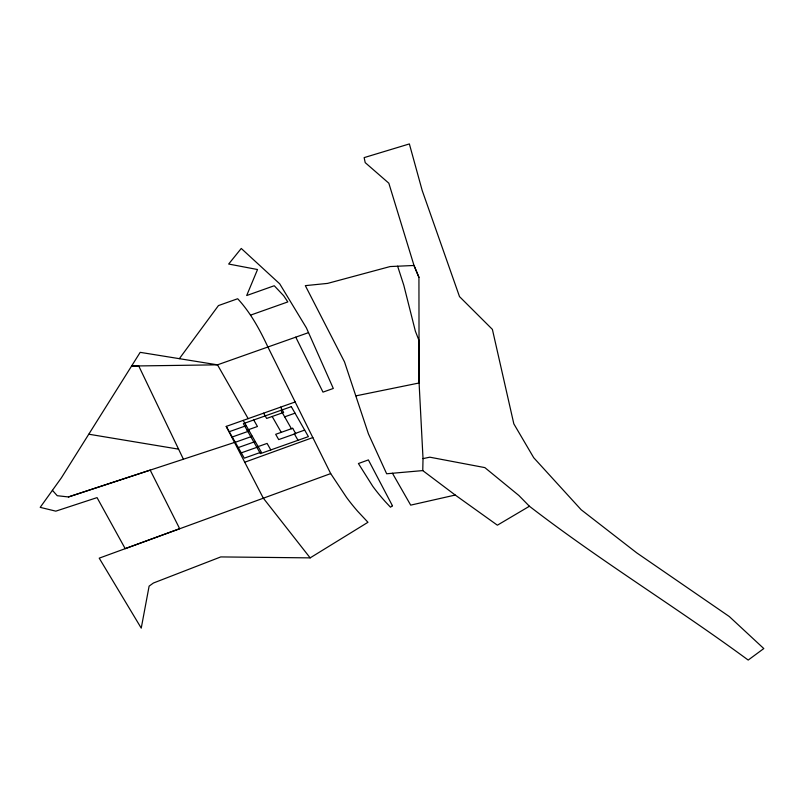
<?xml version="1.0" encoding="UTF-8"?>
<svg xmlns="http://www.w3.org/2000/svg" width="804" height="804" viewBox="0 0 804 804"><rect width="100%" height="100%" fill="white"/><g stroke="black" fill="none" stroke-linecap="round" stroke-linejoin="round"><path stroke-width="1.21" d="M422.763 470.591L423.025 458.612L419.095 382.985L419.015 340.534L415.377 331.198L403.789 285.219L397.638 266.214L390.131 266.556L327.62 283.39L305.329 285.641L344.524 361.941L368.433 433.869L386.654 473.767L422.763 470.591L455.235 495.043L497.385 525.193L529.424 506.249C600.035 560.74 676.375 607.181 748.192 660.064L763.8 648.557L729.298 616.537L636.698 552.84L581.161 509.746L533.725 457.727L513.826 423.839L492.39 329.389L459.506 296.606L422.19 190.488L409.367 143.936L364.142 157.614L365.207 162.629L388.834 183.201L414.01 265.471L418.934 277.36L419.095 382.985L356.011 395.839M52.431 490.339L57.235 495.706L68.44 496.952L150.197 470.109L179.664 528.69L125.193 548.64L97.053 497.616L55.808 511.153L40.2 507.364L61.375 477.847L140.187 352.343L217.492 364.835L308.525 332.635L333.308 388.463L322.977 392.121L295.761 337.147M179.352 358.674L218.447 305.58L237.682 298.736C250.687 312.826 259.833 329.73 267.903 347.006L330.695 473.596L346.484 497.344A420.663 272.646 -11.8 0 0 357.669 511.274L367.961 522.288L310.153 557.875L220.768 556.921L153.383 583.031L149.112 586.136L141.243 628.135L99.214 558.157L330.695 473.596M244.728 462.22L312.856 437.547M250.768 315.057L287.832 301.922L283.681 295.741L274.254 285.742L246.687 295.53L257.521 269.531L228.668 264.034L241.26 248.456L279.722 283.832L306.354 327.791L308.525 332.635M310.153 557.875L263.25 498.068L226.225 426.411L295.199 401.97M229.23 431.708L246.235 425.678M247.079 430.17L257.451 426.492L253.732 419.969M284.656 416.844L295.028 413.176M232.245 436.994L249.25 430.964M235.26 442.28L252.265 436.25M238.275 447.567L255.28 441.547M256.717 447.084L267.099 443.416L270.807 449.928M304.676 430.09L294.294 433.768L298.013 440.29M241.29 452.853L258.295 446.833M68.44 496.952L234.507 442.441M455.235 495.043L410.693 505.133L392.442 473.254M423.025 458.612L429.808 457.185L484.852 467.606L518.841 495.465L529.424 506.249M397.638 266.214L414.02 265.471L418.944 277.35M88.922 434.23L178.588 449.155M280.626 407.136L283.641 412.422L266.637 418.442L263.622 413.155M280.938 410.331L291.43 428.733M272.184 416.482L281.229 432.341M248.165 418.633L217.492 364.835L131.625 366.031L138.74 365.941L183.402 459.215M243.22 420.391L261.31 452.119L244.305 458.149L226.225 426.411M392.452 505.786L390.483 507.203L385.458 501.837A394.402 255.622 -11.8 0 1 372.805 486.35L358.413 463.536L368.383 459.918L392.452 505.786M291.309 406.653L243.361 423.648L260.436 453.607L308.394 436.612L291.309 406.653M292.686 428.281L275.682 434.311L278.697 439.597L295.701 433.577L292.686 428.281"/></g></svg>
